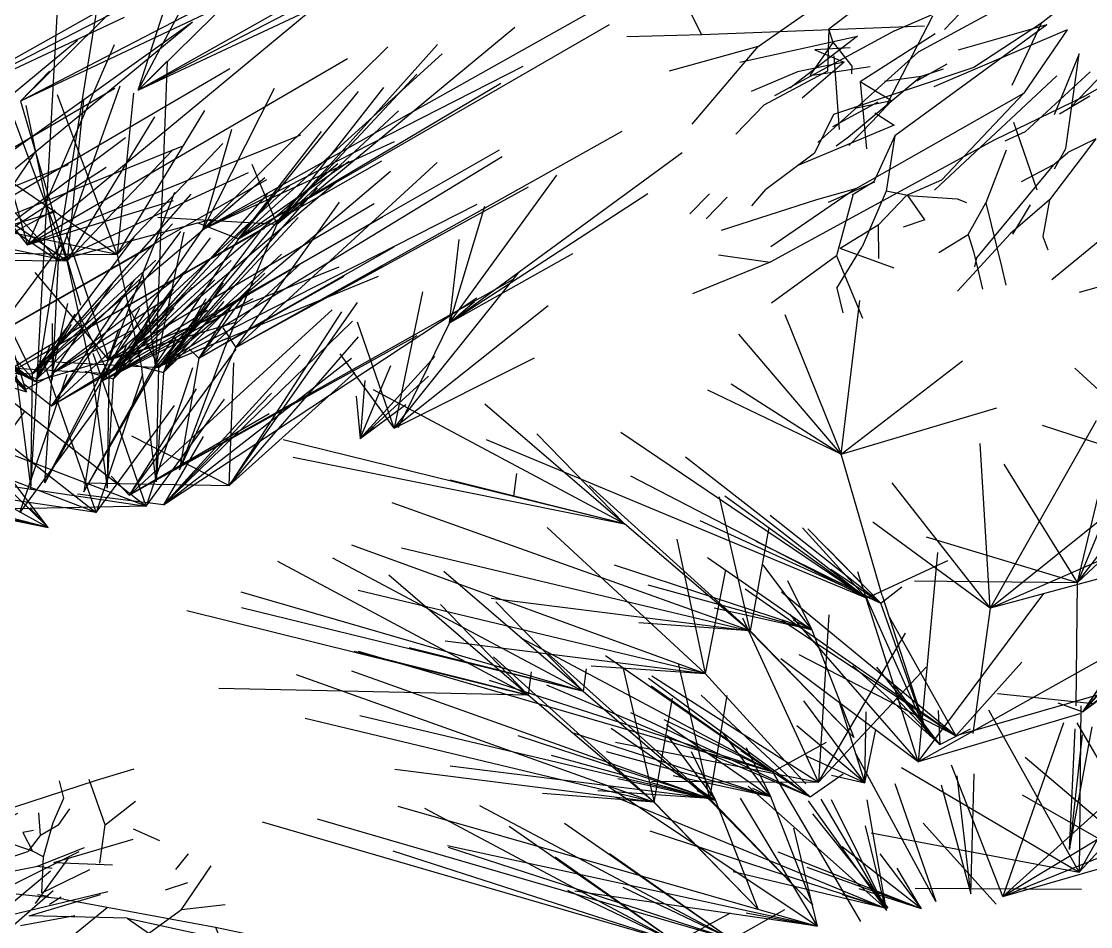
# Model space of a CAD drawing. Header units: millimetres. Extents: x 465413 to 948826, y 2516576 to 3795663.
# Drawn here: x 934732 to 935275, y 2760481 to 2760941 of the extents above; entities that cross this region are included whole.
import ezdxf

# ---------------------------------------------------------------- set-up
doc = ezdxf.new("R2010")
doc.units = ezdxf.units.MM
doc.layers.add('A_Plants', color=114, linetype='Continuous')
doc.layers.add('PLO_LIN', color=6, linetype='Continuous')

# ---------------------------------------------------------------- blocks, each defined once
blk = doc.blocks.new('krik1')
at = {"layer": 'A_Plants'}
for p, q in [((895416.45, 2750159.02), (895403.86, 2750208.54)), ((895428.99, 2750207.07), (895416.45, 2750159.02)), ((895416.45, 2750159.02), (895444.86, 2750202.54)), ((895490.14, 2750145.43), (895566.52, 2750199.71)), ((895530.71, 2750190.47), (895490.14, 2750145.43)), ((895416.45, 2750159.02), (895372.8, 2750184.48)), ((895449.39, 2750186.68), (895416.45, 2750159.02)), ((895416.45, 2750159.02), (895457.33, 2750185.55)), ((895490.14, 2750145.43), (895598.13, 2750187.12)), ((895595.63, 2750181.02), (895490.14, 2750145.43)), ((895303.54, 2750138.17), (895336.48, 2750177.44)), ((895414.21, 2750110.9), (895531.72, 2750178.61)), ((895515.04, 2750178.44), (895490.14, 2750145.43)), ((895487.51, 2750175.53), (895414.21, 2750110.9)), ((895416.45, 2750159.02), (895363.57, 2750167.7)), ((895490.14, 2750145.43), (895545.26, 2750166.97)), ((895523.32, 2750166.3), (895525.28, 2750159.02)), ((895344.55, 2750107.26), (895323, 2750164.06)), ((895414.21, 2750110.9), (895467.37, 2750164.62)), ((895349.46, 2750160.14), (895303.54, 2750138.17)), ((895313.49, 2750161.54), (895344.55, 2750107.26)), ((895331.68, 2750159.3), (895374.2, 2750102.51)), ((895414.21, 2750110.9), (895486.11, 2750160.7)), ((895453.49, 2750105.14), (895565.12, 2750161.94)), ((895499.93, 2750159.42), (895453.49, 2750105.14)), ((895374.2, 2750102.51), (895370.57, 2750156.78)), ((895408.9, 2750111.18), (895416.45, 2750159.02)), ((895344.55, 2750107.26), (895299.5, 2750152.31)), ((895344.55, 2750107.26), (895363.57, 2750148.95)), ((895456.18, 2750150.35), (895414.21, 2750110.9)), ((895453.49, 2750105.14), (895457.97, 2750150.19)), ((895580.23, 2750149.91), (895470, 2750093.11)), ((895401.06, 2750147.55), (895374.2, 2750102.51)), ((895564, 2750146.83), (895453.49, 2750105.14)), ((895453.77, 2750105.14), (895490.14, 2750145.43)), ((895470, 2750093.11), (895515.6, 2750147.39)), ((895586.94, 2750146.55), (895510.56, 2750092.27)), ((895605.13, 2750147.67), (895528.75, 2750093.39)), ((895374.2, 2750102.51), (895305.94, 2750144.19)), ((895465.41, 2750143.35), (895409.73, 2750108.66)), ((895409.73, 2750108.66), (895442.19, 2750141.96)), ((895344.55, 2750107.26), (895298.66, 2750140.28)), ((895443.14, 2750138.16), (895453.49, 2750105.14)), ((895473.63, 2750138.16), (895470, 2750093.11)), ((895510.56, 2750092.27), (895618.3, 2750139.11)), ((895528.75, 2750093.39), (895569.32, 2750138.44)), ((895374.2, 2750102.51), (895408.9, 2750135.52)), ((895430.44, 2750136.08), (895409.73, 2750108.66)), ((895409.73, 2750108.66), (895430.44, 2750136.08)), ((895432.12, 2750136.64), (895414.21, 2750110.9)), ((895470, 2750093.11), (895579.95, 2750134.8)), ((895510.56, 2750092.27), (895551.13, 2750137.32)), ((895636.74, 2750135.36), (895528.75, 2750093.39)), ((895409.73, 2750108.66), (895447.78, 2750134.12)), ((895433.35, 2750102.9), (895495.18, 2750132.28)), ((895510.56, 2750092.27), (895618.84, 2750133.96)), ((895392.11, 2750128.53), (895344.55, 2750107.26)), ((895424.84, 2750128.81), (895409.73, 2750108.66)), ((895464.4, 2750130.88), (895433.35, 2750102.9)), ((895433.35, 2750102.9), (895446.5, 2750126.13)), ((895485.1, 2750124.45), (895433.35, 2750102.9)), ((895536.86, 2750126.68), (895453.49, 2750105.14)), ((895459.09, 2750126.13), (895470, 2750093.11)), ((895535.46, 2750125.29), (895510.56, 2750092.27)), ((895528.75, 2750093.39), (895553.65, 2750126.68)), ((895374.2, 2750102.51), (895301.18, 2750123.77)), ((895389.03, 2750122.93), (895404.14, 2750055.23)), ((895409.73, 2750108.66), (895424.56, 2750121.81)), ((895414.21, 2750110.9), (895385.95, 2750119.85)), ((895453.38, 2750119.01), (895390.71, 2750062.22)), ((895404.14, 2750055.23), (895415.89, 2750119.85)), ((895439.22, 2750119.97), (895433.35, 2750102.9)), ((895397.7, 2750114.54), (895344.55, 2750107.26)), ((895390.71, 2750062.22), (895441.63, 2750116.5)), ((895433.35, 2750102.9), (895464.4, 2750114.1)), ((895582.47, 2750114.93), (895452.09, 2750058.14)), ((895553.65, 2750114.65), (895470, 2750093.11)), ((895510.56, 2750092.27), (895565.68, 2750113.82)), ((895528.75, 2750093.39), (895583.86, 2750114.93)), ((895408.9, 2750111.18), (895400.22, 2750064.46)), ((895414.21, 2750110.9), (895400.22, 2750064.46)), ((895409.73, 2750108.66), (895402.18, 2750113.14)), ((895528.75, 2750112.42), (895452.09, 2750058.14)), ((895453.49, 2750105.14), (895489.58, 2750112.42)), ((895603.73, 2750109.9), (895492.1, 2750053.1)), ((895321.33, 2750109.78), (895374.2, 2750102.51)), ((895350.14, 2750066.98), (895344.55, 2750107.26)), ((895442.75, 2750107.26), (895390.71, 2750062.22)), ((895400.22, 2750064.46), (895409.73, 2750108.66)), ((895439.95, 2750108.94), (895404.14, 2750055.23)), ((895427.19, 2750107.1), (895437.54, 2750052.82)), ((895433.35, 2750102.9), (895438.94, 2750106.82)), ((895437.54, 2750052.82), (895455.45, 2750109.62)), ((895585.54, 2750108.78), (895473.91, 2750051.99)), ((895492.1, 2750053.1), (895538.54, 2750107.38)), ((895528.75, 2750093.39), (895629.63, 2750108.53)), ((895404.14, 2750055.23), (895356.02, 2750105.03)), ((895407.5, 2750103.91), (895390.71, 2750062.22)), ((895424.11, 2750065.97), (895453.77, 2750105.14)), ((895424.11, 2750065.97), (895453.49, 2750105.14)), ((895433.35, 2750102.9), (895424.11, 2750065.97)), ((895501.89, 2750103.18), (895452.09, 2750058.14)), ((895453.49, 2750105.14), (895453.77, 2750105.14)), ((895473.91, 2750051.99), (895520.64, 2750106.26)), ((895374.2, 2750102.51), (895385.11, 2750062.22)), ((895452.09, 2750058.14), (895540.78, 2750099.83)), ((895506.93, 2750100.39), (895470, 2750093.11)), ((895510.56, 2750092.27), (895508.61, 2750099.55)), ((895526.79, 2750100.95), (895528.75, 2750093.39)), ((895437.54, 2750052.82), (895402.85, 2750097.87)), ((895440.9, 2750048.35), (895522.31, 2750095.91)), ((895478.39, 2750097.03), (895473.91, 2750051.99)), ((895496.57, 2750098.15), (895492.1, 2750053.1)), ((895295.31, 2750094.11), (895348.18, 2750064.74)), ((895348.18, 2750064.74), (895316.85, 2750092.72)), ((895390.71, 2750062.22), (895438.55, 2750095.23)), ((895404.14, 2750055.23), (895444.71, 2750094.67)), ((895487.62, 2750094.51), (895437.54, 2750052.82)), ((895488.74, 2750093.95), (895440.9, 2750048.35)), ((895470, 2750093.11), (895441.74, 2750052.82)), ((895473.91, 2750051.99), (895584.7, 2750093.67)), ((895510.56, 2750092.27), (895474.19, 2750051.99)), ((895492.1, 2750053.1), (895602.61, 2750095.07)), ((895492.38, 2750053.38), (895528.75, 2750093.39)), ((895421.48, 2750089.36), (895396.31, 2750059.98)), ((895452.09, 2750058.14), (895488.18, 2750091.15)), ((895312.37, 2750086.28), (895348.18, 2750064.74)), ((895348.18, 2750064.74), (895327.76, 2750087.96)), ((895396.31, 2750059.98), (895413.65, 2750087.96)), ((895437.54, 2750052.82), (895397.53, 2750085.84)), ((895472.23, 2750086.12), (895440.9, 2750048.35)), ((895492.1, 2750053.1), (895481.75, 2750086.4)), ((895333.36, 2750081.8), (895348.18, 2750064.74)), ((895390.71, 2750062.22), (895366.09, 2750083.48)), ((895410.85, 2750083.2), (895396.31, 2750059.98)), ((895440.9, 2750048.35), (895496.02, 2750083.32)), ((895463.84, 2750085), (895473.91, 2750051.99)), ((895404.14, 2750055.23), (895340.35, 2750080.96)), ((895396.31, 2750059.98), (895408.9, 2750081.52)), ((895422.43, 2750050.59), (895438.94, 2750079.96)), ((895427.47, 2750078.56), (895422.43, 2750050.59)), ((895452.09, 2750058.14), (895485.38, 2750079.68)), ((895453.77, 2750050.03), (895515.6, 2750079.12)), ((895471.95, 2750051.15), (895533.79, 2750080.52)), ((895503.01, 2750079.12), (895471.95, 2750051.15)), ((895348.18, 2750064.74), (895335.03, 2750075.93)), ((895408.62, 2750077.05), (895396.31, 2750059.98)), ((895440.9, 2750048.35), (895463.84, 2750076.05)), ((895484.82, 2750078), (895453.77, 2750050.03)), ((895375.32, 2750074.25), (895344.55, 2750066.98)), ((895395.47, 2750071.17), (895396.31, 2750059.98)), ((895422.43, 2750050.59), (895419.08, 2750073.81)), ((895422.43, 2750050.59), (895442.3, 2750072.13)), ((895502.17, 2750074.37), (895437.54, 2750052.82)), ((895453.77, 2750050.03), (895466.92, 2750073.25)), ((895453.77, 2750050.03), (895505.53, 2750071.57)), ((895485.1, 2750074.37), (895471.95, 2750051.15)), ((895471.95, 2750051.15), (895523.71, 2750072.69)), ((895473.91, 2750051.99), (895557.29, 2750073.53)), ((895492.1, 2750053.1), (895575.47, 2750074.65)), ((895343.15, 2750069.49), (895390.71, 2750062.22)), ((895356.02, 2750068.65), (895348.18, 2750064.74)), ((895356.15, 2750012.45), (895378.82, 2750069.24)), ((895422.43, 2750050.59), (895416.56, 2750067.65)), ((895477.83, 2750068.21), (895471.95, 2750051.15)), ((895382.17, 2750007.69), (895300.2, 2750064.49)), ((895348.6, 2750066.72), (895356.15, 2750012.45)), ((895349.3, 2750064.18), (895404.14, 2750055.23)), ((895433.35, 2750065.41), (895452.09, 2750058.14)), ((895440.9, 2750048.35), (895461.6, 2750066.25)), ((895453.77, 2750050.03), (895459.64, 2750067.09)), ((895327.85, 2750007.11), (895350.51, 2750061.39)), ((895355.03, 2750061.97), (895382.17, 2750007.69)), ((895396.31, 2750059.98), (895385.67, 2750063.9)), ((895422.43, 2750050.59), (895440.34, 2750061.78)), ((895576.03, 2750062.62), (895443.98, 2750005.82)), ((895453.77, 2750050.03), (895484.82, 2750060.94)), ((895471.95, 2750051.15), (895503.01, 2750062.34)), ((895602.89, 2750061.78), (895472.51, 2750004.98)), ((895621.07, 2750063.18), (895490.7, 2750006.38)), ((895490.7, 2750006.38), (895567.36, 2750060.66)), ((895492.1, 2750053.1), (895528.19, 2750060.66)), ((895356.15, 2750012.45), (895322.86, 2750057.49)), ((895358.39, 2750020.28), (895345.8, 2750059.45)), ((895349.44, 2750057.21), (895358.39, 2750020.28)), ((895358.39, 2750020.28), (895351.4, 2750059.45)), ((895404.25, 2750008.85), (895424.11, 2750060.33)), ((895429.58, 2750005.52), (895452.09, 2750058.14)), ((895492.1, 2750060.1), (895437.54, 2750052.82)), ((895443.98, 2750005.82), (895506.37, 2750060.1)), ((895472.51, 2750004.98), (895549.17, 2750059.26)), ((895473.91, 2750051.99), (895510, 2750059.26)), ((895409.87, 2750054.13), (895356.15, 2750012.45)), ((895504.41, 2750056.41), (895421.04, 2750008.85)), ((895421.04, 2750008.85), (895460.76, 2750054.45)), ((895433.07, 2750054.5), (895422.43, 2750050.59)), ((895440.9, 2750048.35), (895429.15, 2750054.5)), ((895459.36, 2750053.66), (895453.77, 2750050.03)), ((895471.95, 2750051.15), (895477.55, 2750055.06)), ((895327.85, 2750007.11), (895368.98, 2750052.16)), ((895382.17, 2750007.69), (895393.36, 2750052.73)), ((895463.84, 2750050.87), (895443.98, 2750005.82)), ((895474.19, 2750051.99), (895444.54, 2750012.82)), ((895473.91, 2750051.99), (895444.54, 2750012.82)), ((895444.54, 2750012.82), (895453.77, 2750050.03)), ((895462.72, 2750013.94), (895492.38, 2750053.38)), ((895462.72, 2750013.94), (895492.1, 2750053.1)), ((895471.95, 2750051.15), (895462.72, 2750013.94)), ((895522.31, 2750050.03), (895472.51, 2750004.98)), ((895540.5, 2750051.43), (895490.7, 2750006.38)), ((895287.61, 2750049.38), (895382.17, 2750007.69)), ((895392.52, 2750009.88), (895386.37, 2750049.05)), ((895392.52, 2750009.88), (895391.97, 2750049.05)), ((895397.56, 2750046.81), (895392.52, 2750009.88)), ((895412.64, 2750049.14), (895404.25, 2750008.85)), ((895437.54, 2750047.18), (895420.76, 2750008.01)), ((895441.74, 2750047.18), (895420.76, 2750008.01)), ((895434.19, 2750046.62), (895421.04, 2750008.85)), ((895440.9, 2750048.35), (895440.9, 2750048.35)), ((895440.9, 2750048.35), (895440.9, 2750048.35)), ((895443.98, 2750005.82), (895561.48, 2750047.51)), ((895472.51, 2750004.98), (895561.2, 2750046.95)), ((895490.7, 2750006.38), (895579.39, 2750048.07)), ((895356.15, 2750012.45), (895316.99, 2750045.46)), ((895420.76, 2750008.01), (895422.43, 2750044.94)), ((895421.04, 2750008.85), (895494.62, 2750043.82)), ((895371.49, 2750040.13), (895327.85, 2750007.11)), ((895440.9, 2750042.7), (895420.2, 2750008.85)), ((895424.11, 2750036.55), (895421.04, 2750008.85)), ((895447.61, 2750038.84), (895443.98, 2750005.82)), ((895508.89, 2750038.28), (895472.51, 2750004.98)), ((895526.79, 2750039.4), (895490.7, 2750006.38)), ((895422.46, 2750033.99), (895356.15, 2750012.45)), ((895384.59, 2750005.52), (895405.11, 2750035.06)), ((895382.17, 2750007.69), (895300.2, 2750029.23)), ((895453.77, 2750031.79), (895409.29, 2750007.17)), ((895409.29, 2750007.17), (895432.51, 2750030.67)), ((895420.48, 2750026.76), (895409.29, 2750007.17)), ((895409.29, 2750007.17), (895444.82, 2750025.36)), ((895421.04, 2750008.85), (895469.16, 2750027.04)), ((895443.98, 2750005.82), (895521.75, 2750027.36)), ((895472.51, 2750004.98), (895505.81, 2750026.53)), ((895490.7, 2750006.38), (895523.99, 2750027.92)), ((895409.29, 2750007.17), (895415.44, 2750021.44)), ((895382.17, 2750007.69), (895335.73, 2750014.96)), ((895428.87, 2750016.4), (895409.29, 2750007.17)), ((895421.04, 2750008.85), (895434.47, 2750015.01)), ((895410.43, 2750014.08), (895356.15, 2750006.8)), ((895466.64, 2750013.1), (895443.98, 2750005.82)), ((895454.05, 2750012.54), (895471.2, 2750005.52)), ((895471.95, 2750013.66), (895490.7, 2750006.38)), ((895410.96, 2750010.25), (895409.29, 2750007.17)), ((895421.04, 2750008.85), (895420.2, 2750008.85)), ((895420.2, 2750008.85), (895421.04, 2750008.85))]:
    blk.add_line(p, q, dxfattribs=at)
blk = doc.blocks.new('krik2')
at = {"layer": 'A_Plants'}
for p, q in [((895801.32, 2750067.1), (895731.7, 2750095.39)), ((895765.51, 2750095.39), (895835.14, 2750067.1)), ((895765.75, 2750094.1), (895801.32, 2750067.1)), ((895818.35, 2750067.68), (895782.89, 2750094.81)), ((895801.32, 2750067.1), (895785.47, 2750089.52)), ((895802.61, 2750090.23), (895821.05, 2750027.65)), ((895744.26, 2750087.88), (895801.32, 2750067.1)), ((895761.28, 2750088.58), (895818.35, 2750067.68)), ((895835.14, 2750067.1), (895778.07, 2750087.88)), ((895801.32, 2750067.1), (895793.57, 2750083.53)), ((895821.05, 2750027.65), (895810.6, 2750084.24)), ((895785.12, 2750078.49), (895818.35, 2750067.68)), ((895801.32, 2750067.1), (895768.09, 2750077.78)), ((895835.14, 2750067.1), (895801.91, 2750077.78)), ((895819.99, 2750047.02), (895775.26, 2750075.32)), ((895846.88, 2750046.55), (895792.28, 2750075.9)), ((895837.02, 2750047.61), (895792.28, 2750075.9)), ((895809.07, 2750075.32), (895853.81, 2750047.02)), ((895803.91, 2750074.02), (895819.99, 2750047.02)), ((895852.4, 2750072.5), (895822.81, 2750026)), ((895796.63, 2750070.74), (895803.91, 2750027.06)), ((895801.32, 2750067.1), (895796.63, 2750070.74)), ((895818.35, 2750067.68), (895813.65, 2750071.44)), ((895794.63, 2750045.96), (895735.69, 2750069.8)), ((895783.94, 2750045.38), (895746.25, 2750069.21)), ((895823.4, 2750069.45), (895819.99, 2750047.02)), ((895732.75, 2750067.8), (895789.7, 2750043.97)), ((895757.64, 2750068.15), (895783.94, 2750045.38)), ((895794.63, 2750045.96), (895764.81, 2750068.74)), ((895819.99, 2750047.02), (895770.79, 2750067.8)), ((895837.02, 2750047.61), (895787.82, 2750068.51)), ((895815.88, 2750044.2), (895803.79, 2750068.04)), ((895853.81, 2750047.02), (895804.61, 2750067.8)), ((895807.31, 2750043.97), (895812.95, 2750067.92)), ((895818.35, 2750067.68), (895813.53, 2750037.39)), ((895814.59, 2750043.97), (895820.23, 2750067.92)), ((895789.7, 2750043.97), (895757.17, 2750066.74)), ((895802.03, 2750066.74), (895807.31, 2750043.97)), ((895809.31, 2750066.74), (895814.59, 2750043.97)), ((895817.64, 2750066.98), (895815.88, 2750044.2)), ((895761.17, 2750064.28), (895783.94, 2750045.38)), ((895781.83, 2750064.87), (895794.63, 2750045.96)), ((895854.98, 2750065.57), (895822.81, 2750026)), ((895794.63, 2750045.96), (895745.79, 2750063.46)), ((895783.94, 2750045.38), (895766.1, 2750062.99)), ((895769.85, 2750062.87), (895789.7, 2750043.97)), ((895807.31, 2750043.97), (895792.16, 2750062.99)), ((895814.59, 2750043.97), (895799.44, 2750062.99)), ((895815.88, 2750044.2), (895829.03, 2750063.1)), ((895819.99, 2750047.02), (895829.74, 2750063.46)), ((895789.7, 2750043.97), (895749.31, 2750061.46)), ((895827.04, 2750061.58), (895807.31, 2750043.97)), ((895834.32, 2750061.58), (895814.59, 2750043.97)), ((895794.63, 2750045.96), (895788.64, 2750059.82)), ((895804.02, 2750060.52), (895829.74, 2750045.96)), ((895829.74, 2750045.96), (895817.29, 2750059.93)), ((895783.94, 2750045.38), (895764.45, 2750059.35)), ((895837.02, 2750047.61), (895796.04, 2750058.29)), ((895831.73, 2750058.06), (895815.88, 2750044.2)), ((895789.7, 2750043.97), (895775.84, 2750057.82)), ((895778.9, 2750057.7), (895819.99, 2750047.02)), ((895790.17, 2750057.94), (895807.31, 2750043.97)), ((895797.45, 2750057.94), (895814.59, 2750043.97)), ((895829.74, 2750045.96), (895807.31, 2750056.65)), ((895812.71, 2750057.7), (895853.81, 2750047.02)), ((895765.63, 2750055), (895794.63, 2750045.96)), ((895786.41, 2750054.42), (895783.94, 2750045.38)), ((895732.87, 2750052.3), (895792.05, 2750028.47)), ((895819.52, 2750023.54), (895750.72, 2750051.95)), ((895836.66, 2750024.24), (895767.74, 2750052.54)), ((895772.44, 2750053.01), (895789.7, 2750043.97)), ((895774.08, 2750052.89), (895810.48, 2750029.05)), ((895853.34, 2750023.54), (895784.53, 2750051.95)), ((895821.63, 2750028.47), (895784.77, 2750052.3)), ((895787.11, 2750053.24), (895815.88, 2750044.2)), ((895807.31, 2750043.97), (895833.73, 2750053.01)), ((895814.59, 2750043.97), (895841.01, 2750053.01)), ((895822.81, 2750026), (895827.86, 2750053.01)), ((895750.48, 2750050.89), (895803.91, 2750027.06)), ((895792.05, 2750028.47), (895759.87, 2750051.25)), ((895803.44, 2750027.06), (895766.68, 2750050.89)), ((895810.72, 2750027.06), (895773.85, 2750050.89)), ((895781.36, 2750050.66), (895819.52, 2750023.54)), ((895795.69, 2750051.25), (895821.63, 2750028.47)), ((895810.48, 2750029.05), (895797.92, 2750051.83)), ((895819.99, 2750047.02), (895798.27, 2750050.66)), ((895837.02, 2750047.61), (895815.29, 2750051.25)), ((895815.41, 2750051.48), (895829.74, 2750045.96)), ((895821.4, 2750027.29), (895852.87, 2750051.13)), ((895777.49, 2750049.84), (895803.44, 2750027.06)), ((895803.91, 2750027.06), (895779.37, 2750049.84)), ((895784.77, 2750049.84), (895810.72, 2750027.06)), ((895794.63, 2750045.96), (895789.82, 2750049.02)), ((895845, 2750050.07), (895821.4, 2750027.29)), ((895874.82, 2750049.13), (895822.81, 2750026)), ((895761.05, 2750028.12), (895724.65, 2750048.19)), ((895761.05, 2750028.12), (895742.97, 2750047.25)), ((895792.05, 2750028.47), (895774.55, 2750047.37)), ((895800.85, 2750048.55), (895783.94, 2750045.38)), ((895793.22, 2750047.25), (895815.88, 2750044.2)), ((895798.86, 2750047.37), (895821.63, 2750028.47)), ((895814.24, 2750047.96), (895810.48, 2750029.05)), ((895747.31, 2750046.08), (895792.05, 2750028.47)), ((895810.48, 2750029.05), (895769.62, 2750046.55)), ((895780.77, 2750045.96), (895803.44, 2750027.06)), ((895787.94, 2750045.96), (895810.72, 2750027.06)), ((895795.22, 2750047.02), (895789.7, 2750043.97)), ((895809.78, 2750029.05), (895794.63, 2750045.96)), ((895803.91, 2750027.06), (895797.33, 2750045.96)), ((895819.52, 2750023.54), (895797.8, 2750046.08)), ((895821.63, 2750028.47), (895804.61, 2750046.08)), ((895830.21, 2750047.14), (895807.31, 2750043.97)), ((895837.49, 2750047.14), (895814.59, 2750043.97)), ((895814.94, 2750046.67), (895836.66, 2750024.24)), ((895821.4, 2750027.29), (895843.71, 2750046.2)), ((895754.94, 2750044.55), (895803.91, 2750027.06)), ((895768.68, 2750044.44), (895819.52, 2750023.54)), ((895783.94, 2750045.38), (895793.69, 2750028.59)), ((895836.66, 2750024.24), (895785.71, 2750045.02)), ((895803.44, 2750027.06), (895786.41, 2750044.67)), ((895810.72, 2750027.06), (895793.69, 2750044.67)), ((895853.34, 2750023.54), (895802.5, 2750044.44)), ((895815.88, 2750044.2), (895818.93, 2750027.29)), ((895821.4, 2750027.29), (895833.26, 2750044.79)), ((895730.29, 2750042.91), (895761.05, 2750028.12)), ((895753.89, 2750044.08), (895761.05, 2750028.12)), ((895789.7, 2750043.97), (895804.26, 2750027.06)), ((895807.31, 2750043.97), (895805.9, 2750027.18)), ((895810.48, 2750029.05), (895819.4, 2750042.91)), ((895813.06, 2750027.18), (895814.59, 2750043.97)), ((895821.63, 2750028.47), (895801.91, 2750042.44)), ((895841.36, 2750041.15), (895821.4, 2750027.29)), ((895761.05, 2750028.12), (895758.11, 2750039.86)), ((895767.62, 2750039.97), (895797.56, 2750027.65)), ((895803.44, 2750027.06), (895783.83, 2750041.03)), ((895810.72, 2750027.06), (895791.11, 2750041.03)), ((895818.82, 2750028.12), (895797.68, 2750040.44)), ((895804.02, 2750040.91), (895803.91, 2750027.06)), ((895821.05, 2750027.65), (895804.61, 2750039.97)), ((895805.31, 2750040.09), (895819.52, 2750023.54)), ((895808.6, 2750039.86), (895818.82, 2750028.12)), ((895775.84, 2750038.1), (895810.48, 2750029.05)), ((895797.56, 2750027.65), (895781.13, 2750039.39)), ((895812.01, 2750026.12), (895783.24, 2750038.45)), ((895786.53, 2750038.57), (895802.85, 2750026.24)), ((895793.81, 2750038.57), (895810.13, 2750026.24)), ((895831.61, 2750038.1), (895822.81, 2750026.35)), ((895792.05, 2750028.47), (895769.62, 2750037.51)), ((895797.56, 2750027.65), (895775.26, 2750036.69)), ((895788.41, 2750037.39), (895797.56, 2750027.65)), ((895802.85, 2750026.24), (895792.63, 2750037.98)), ((895797.21, 2750037.86), (895812.01, 2750026.12)), ((895810.13, 2750026.24), (895799.91, 2750037.98)), ((895800.27, 2750037.16), (895818.82, 2750028.12)), ((895818.82, 2750028.12), (895815.29, 2750037.86)), ((895824.69, 2750037.51), (895821.63, 2750028.47)), ((895761.05, 2750028.12), (895742.15, 2750035.75)), ((895803.91, 2750027.06), (895770.32, 2750036.1)), ((895788.76, 2750035.16), (895812.01, 2750026.12)), ((895802.85, 2750026.24), (895792.87, 2750035.28)), ((895795.45, 2750035.98), (895802.85, 2750026.24)), ((895810.13, 2750026.24), (895800.15, 2750035.28)), ((895802.73, 2750035.98), (895810.13, 2750026.24)), ((895806.61, 2750036.1), (895803.44, 2750027.06)), ((895812.01, 2750026.12), (895805.08, 2750035.86)), ((895810.72, 2750027.06), (895813.89, 2750036.1)), ((895812.48, 2750034.93), (895836.66, 2750024.24)), ((895814.47, 2750036.22), (895821.4, 2750027.29)), ((895817.88, 2750035.28), (895818.82, 2750028.12)), ((895822.81, 2750026.35), (895829.62, 2750036.1)), ((895822.81, 2750026.35), (895830.44, 2750035.4)), ((895770.91, 2750014.03), (895750.25, 2750033.99)), ((895791.69, 2750034.81), (895797.56, 2750027.65)), ((895819.52, 2750023.54), (895795.45, 2750034.34)), ((895802.85, 2750026.24), (895796.98, 2750033.4)), ((895810.13, 2750026.24), (895804.26, 2750033.4)), ((895815.18, 2750034.81), (895821.05, 2750027.65)), ((895822.81, 2750026.35), (895828.44, 2750033.52)), ((895810.01, 2750009.33), (895751.19, 2750033.16)), ((895764.34, 2750033.05), (895770.91, 2750014.03)), ((895795.57, 2750008.86), (895773.85, 2750032.69)), ((895777.6, 2750032.11), (895810.01, 2750009.33)), ((895797.56, 2750027.65), (895786.65, 2750032.22)), ((895810.48, 2750029.05), (895791.58, 2750032.11)), ((895806.72, 2750032.81), (895818.82, 2750028.12)), ((895812.01, 2750026.12), (895808.48, 2750033.28)), ((895821.05, 2750027.65), (895818.58, 2750032.22)), ((895805.31, 2750007.33), (895756.7, 2750031.17)), ((895761.05, 2750028.12), (895757.06, 2750030.7)), ((895776.31, 2750031.64), (895795.57, 2750008.86)), ((895793.57, 2750031.52), (895792.05, 2750028.47)), ((895812.01, 2750026.12), (895798.74, 2750030.82)), ((895800.5, 2750030.93), (895802.85, 2750026.24)), ((895821.4, 2750027.29), (895802.73, 2750030.35)), ((895807.66, 2750030.93), (895810.13, 2750026.24)), ((895831.38, 2750031.29), (895807.78, 2750007.45)), ((895838.66, 2750031.29), (895815.06, 2750007.45)), ((895838.78, 2750031.52), (895821.63, 2750028.47)), ((895770.91, 2750014.03), (895774.2, 2750029.88)), ((895774.9, 2750030.11), (895805.31, 2750007.33)), ((895803.91, 2750027.06), (895792.63, 2750030.11)), ((895798.74, 2750029.17), (895797.56, 2750027.65)), ((895820.58, 2750030.23), (895803.44, 2750027.06)), ((895807.78, 2750007.45), (895812.59, 2750030.23)), ((895809.78, 2750029.05), (895821.87, 2750012.62)), ((895810.48, 2750029.05), (895809.78, 2750029.05)), ((895821.87, 2750012.62), (895810.48, 2750029.05)), ((895810.72, 2750027.06), (895827.86, 2750030.23)), ((895815.06, 2750007.45), (895819.87, 2750030.23)), ((895818.82, 2750028.12), (895815.53, 2750029.76)), ((895821.05, 2750027.65), (895825.04, 2750029.17)), ((895822.22, 2750006.16), (895881.75, 2750029.99)), ((895853.34, 2750028.94), (895822.22, 2750006.16)), ((895746.61, 2750028.7), (895770.91, 2750014.03)), ((895761.05, 2750028.12), (895770.32, 2750014.03)), ((895795.57, 2750008.86), (895774.32, 2750027.76)), ((895802.38, 2750012.03), (895792.05, 2750028.47)), ((895810.01, 2750009.33), (895792.05, 2750028.23)), ((895793.69, 2750028.59), (895802.38, 2750012.03)), ((895797.56, 2750027.65), (895802.38, 2750012.03)), ((895806.84, 2750027.88), (895802.85, 2750026.24)), ((895814.12, 2750027.88), (895810.13, 2750026.24)), ((895810.48, 2750027.76), (895812.01, 2750026.12)), ((895825.98, 2750008.86), (895816.7, 2750027.76)), ((895818.58, 2750028), (895822.81, 2750026.35)), ((895821.87, 2750012.62), (895818.82, 2750028.12)), ((895823.16, 2750027.29), (895819.52, 2750023.54)), ((895823.98, 2750012.03), (895821.05, 2750027.65)), ((895823.98, 2750012.03), (895821.63, 2750028.47)), ((895823.98, 2750028.59), (895823.98, 2750012.03)), ((895765.98, 2750026.82), (895810.01, 2750009.33)), ((895805.31, 2750007.33), (895783.01, 2750026.24)), ((895795.57, 2750008.86), (895792.63, 2750026.35)), ((895798.62, 2750026.35), (895807.78, 2750007.45)), ((895802.85, 2750026.24), (895805.9, 2750010.74)), ((895805.9, 2750010.74), (895803.44, 2750027.06)), ((895816.47, 2750010.62), (895803.91, 2750027.06)), ((895816.47, 2750010.62), (895804.26, 2750027.06)), ((895805.9, 2750010.74), (895805.9, 2750027.18)), ((895805.9, 2750026.35), (895815.06, 2750007.45)), ((895813.06, 2750010.74), (895810.13, 2750026.24)), ((895810.72, 2750027.06), (895813.06, 2750010.74)), ((895812.01, 2750026.12), (895816.47, 2750010.62)), ((895813.06, 2750027.18), (895813.06, 2750010.74)), ((895770.91, 2750014.03), (895777.25, 2750025.65)), ((895805.31, 2750007.33), (895775.73, 2750024.83)), ((895807.78, 2750007.45), (895840.42, 2750024.95)), ((895815.06, 2750007.45), (895847.7, 2750024.95)), ((895822.22, 2750006.16), (895837.13, 2750025.06)), ((895763.75, 2750023.54), (895775.96, 2750013.2)), ((895775.96, 2750013.2), (895770.21, 2750023.07)), ((895775.49, 2750022.71), (895795.57, 2750008.86)), ((895798.5, 2750023.3), (895810.01, 2750009.33)), ((895812.83, 2750022.71), (895825.98, 2750008.86)), ((895869.89, 2750023.77), (895822.22, 2750006.16)), ((895823.51, 2750023.18), (895836.66, 2750009.33)), ((895770.91, 2750014.03), (895749.54, 2750021.54)), ((895774.2, 2750021.42), (895775.96, 2750013.2)), ((895787.82, 2750021.31), (895805.31, 2750007.33)), ((895807.78, 2750007.45), (895794.63, 2750021.31)), ((895815.06, 2750007.45), (895801.91, 2750021.31)), ((895775.96, 2750013.2), (895765.04, 2750020.84)), ((895822.22, 2750006.16), (895830.32, 2750020.13)), ((895775.73, 2750019.31), (895775.96, 2750013.2)), ((895788.52, 2750018.37), (895810.01, 2750009.33)), ((895775.96, 2750013.2), (895768.8, 2750017.2)), ((895808.6, 2750017.78), (895795.57, 2750008.86)), ((895840.07, 2750016.49), (895807.78, 2750007.45)), ((895815.06, 2750007.45), (895847.35, 2750016.49)), ((895798.39, 2750016.37), (895805.31, 2750007.33)), ((895848.76, 2750015.2), (895822.22, 2750006.16)), ((895775.96, 2750013.2), (895773.85, 2750014.61)), ((895816.35, 2750011.91), (895795.57, 2750008.86)), ((895810.01, 2750009.33), (895812.24, 2750012.38)), ((895805.31, 2750007.33), (895817.41, 2750010.39)), ((895807.78, 2750007.45), (895836.55, 2750010.5)), ((895824.45, 2750009.33), (895822.22, 2750006.16))]:
    blk.add_line(p, q, dxfattribs=at)
blk = doc.blocks.new('krik3')
at = {"layer": 'A_Plants'}
for p, q in [((896181.04, 2750187.42), (896258.6, 2750140.56)), ((896307.8, 2750143.66), (896271.56, 2750173.28)), ((896325.84, 2750174.58), (896366.16, 2750151.23)), ((896333.23, 2750146.2), (896257.9, 2750168.04)), ((896402.84, 2750147.02), (896357.48, 2750170.82)), ((896430.43, 2750156.66), (896436, 2750172.15)), ((896430.43, 2750156.66), (896468.31, 2750160.36)), ((896268.14, 2750155.03), (896322.55, 2750133.84)), ((896317.74, 2750146.54), (896430.43, 2750156.66)), ((896313.1, 2750151.12), (896341.81, 2750109.64)), ((896333.23, 2750146.2), (896397.74, 2750121.25)), ((896364.75, 2750144.32), (896366.16, 2750151.23)), ((896366.16, 2750151.23), (896369.56, 2750130.21)), ((896441.13, 2750112.23), (896402.84, 2750147.02)), ((896402.84, 2750147.02), (896449.25, 2750140.38)), ((896312.93, 2750142.08), (896353.74, 2750122.73)), ((896413.06, 2750140.32), (896352.14, 2750145.96)), ((896352.14, 2750145.96), (896389.52, 2750124.11)), ((896356.58, 2750140.53), (896374.43, 2750141.72)), ((896364.75, 2750144.32), (896356.92, 2750131.17)), ((896374.43, 2750141.72), (896360.55, 2750133.68)), ((896378.43, 2750129.07), (896364.75, 2750144.32)), ((896246.16, 2750135.52), (896317, 2750115.47)), ((896246.16, 2750135.52), (896271.99, 2750106.44)), ((896255.98, 2750139.42), (896339.78, 2750093.2)), ((896255.98, 2750139.42), (896302.3, 2750132.36)), ((896258.6, 2750140.56), (896295.5, 2750122.54)), ((896277.33, 2750111.13), (896258.6, 2750140.56)), ((896365.35, 2750137.56), (896367.37, 2750099.99)), ((896379.03, 2750094.88), (896322.55, 2750133.84)), ((896356.92, 2750131.17), (896357.63, 2750127.26)), ((896360.55, 2750133.68), (896384.03, 2750118.24)), ((896360.55, 2750133.68), (896384.67, 2750131.73)), ((896369.56, 2750130.21), (896403.68, 2750117.18)), ((896384.67, 2750131.73), (896409.24, 2750124.81)), ((896308.88, 2750126.07), (896325.33, 2750119.45)), ((896378.43, 2750129.07), (896347.67, 2750129.73)), ((896241.69, 2750122.69), (896258.13, 2750093.5)), ((896254.39, 2750075.87), (896241.69, 2750122.69)), ((896295.5, 2750122.54), (896369.3, 2750107.99)), ((896311.13, 2750123.73), (896322.75, 2750121.41)), ((896322.75, 2750121.41), (896363.17, 2750095.63)), ((896322.75, 2750121.41), (896341.43, 2750121.21)), ((896339.25, 2750111.15), (896353.74, 2750122.73)), ((896353.74, 2750122.73), (896354.93, 2750088.53)), ((896242.3, 2750100.76), (896206.73, 2750115.52)), ((896224.1, 2750116.69), (896249.99, 2750095.68)), ((896403.68, 2750117.18), (896419.81, 2750104.32)), ((896237.25, 2750112.95), (896273.86, 2750086.8)), ((896254.37, 2750113.07), (896323.3, 2750063.4)), ((896339.25, 2750111.15), (896358.08, 2750109.6)), ((896339.25, 2750111.15), (896350.18, 2750101.99)), ((896346.09, 2750111.31), (896370.53, 2750101.87)), ((896363.05, 2750069.06), (896271.99, 2750106.44)), ((896319.21, 2750067.87), (896271.99, 2750106.44)), ((896348.36, 2750106.09), (896339.33, 2750098.74)), ((896369.3, 2750107.99), (896381.3, 2750089.67)), ((896255.37, 2750093.72), (896239.03, 2750100.75)), ((896242.3, 2750100.76), (896289.95, 2750084.58)), ((896339.33, 2750098.74), (896390.52, 2750084.62)), ((896363.56, 2750091.34), (896350.18, 2750101.99)), ((896271.59, 2750056.71), (896278.9, 2750092.22)), ((896339.78, 2750093.2), (896353.31, 2750071.48)), ((896339.78, 2750093.2), (896347.78, 2750065.91)), ((896363.17, 2750095.63), (896370.02, 2750091.93)), ((896273.86, 2750086.8), (896284.76, 2750083.41)), ((896381.3, 2750089.67), (896408.13, 2750074.56)), ((896289.95, 2750084.58), (896410.78, 2750037.61)), ((896238.67, 2750078.69), (896253.64, 2750073.7)), ((896238.67, 2750078.69), (896266.01, 2750050.96)), ((896261.49, 2750066.37), (896254.39, 2750075.87)), ((896284.59, 2750078.79), (896298.27, 2750053.69)), ((896436.81, 2750076.01), (896448.03, 2750067.12)), ((896261.74, 2750068.42), (896253.64, 2750073.7)), ((896353.01, 2750071.2), (896377.73, 2750063.93)), ((896353.31, 2750071.48), (896365.14, 2750066.12)), ((896416.23, 2750067.29), (896408.13, 2750074.56)), ((896440.17, 2750063.6), (896428.18, 2750073.2)), ((896261.74, 2750068.42), (896306.54, 2750026.57)), ((896261.74, 2750068.42), (896279.16, 2750061.94)), ((896319.21, 2750067.87), (896337.8, 2750062.38)), ((896337.11, 2750062.41), (896347.78, 2750065.91)), ((896347.78, 2750065.91), (896363.46, 2750039.42)), ((896363.05, 2750069.06), (896383.38, 2750066.01)), ((896363.05, 2750069.06), (896409.34, 2750045.31)), ((896364.84, 2750065.84), (896376.84, 2750036.65)), ((896383.38, 2750066.01), (896433.38, 2750056.77)), ((896337.11, 2750062.41), (896312.52, 2750057.48)), ((896330.15, 2750048.97), (896337.11, 2750062.41)), ((896337.8, 2750062.38), (896353.91, 2750049.41)), ((896312.52, 2750057.48), (896307.96, 2750055.07)), ((896266.01, 2750050.96), (896287.84, 2750036.52)), ((896266.01, 2750050.96), (896271.78, 2750032.98)), ((896276.01, 2750049.73), (896286.8, 2750036.06)), ((896298.27, 2750053.69), (896294.57, 2750020.56)), ((896309.25, 2750038.87), (896298.27, 2750053.69)), ((896330.15, 2750048.97), (896341.55, 2750046.68)), ((896353.91, 2750049.41), (896374.62, 2750040.06)), ((896353.91, 2750049.41), (896355.96, 2750032.51)), ((896436.35, 2750044.66), (896410.78, 2750037.61)), ((896309.25, 2750038.87), (896307.57, 2750029.91)), ((896325.07, 2750031.61), (896309.25, 2750038.87)), ((896348.68, 2750026.58), (896374.62, 2750040.06)), ((896378.8, 2750020.3), (896363.46, 2750039.42)), ((896410.78, 2750037.61), (896451.96, 2750026.7)), ((896234.31, 2750032.96), (896269.94, 2750010.55)), ((896271.78, 2750032.98), (896270.12, 2750026.01)), ((896287.84, 2750036.52), (896318.26, 2750010.94)), ((896376.84, 2750036.65), (896367.75, 2750003.49)), ((896376.84, 2750036.65), (896412.65, 2750016.98)), ((896307.57, 2750029.91), (896306.42, 2750019.18)), ((896306.54, 2750026.57), (896308.07, 2750022.17)), ((896294.57, 2750020.56), (896293.44, 2750010.93)), ((896306.42, 2750019.18), (896305.47, 2750010.3)), ((896378.8, 2750020.3), (896377.36, 2750007.41)), ((896223.26, 2750007.27), (896257.01, 2750002.51))]:
    blk.add_line(p, q, dxfattribs=at)
blk = doc.blocks.new('krik5')
at = {"layer": 'A_Plants'}
for p, q in [((897153.49, 2750389.64), (897148.28, 2750408.49)), ((897153.49, 2750389.64), (897142.45, 2750393.38)), ((897163.52, 2750372.9), (897164.73, 2750395.24)), ((897145.17, 2750364.8), (897136.49, 2750385.43)), ((897172.35, 2750313.62), (897153.49, 2750389.64)), ((897163.52, 2750372.9), (897184.71, 2750389.32)), ((897127.28, 2750356.79), (897121.07, 2750380.65)), ((897160.78, 2750345.04), (897149.62, 2750384.71)), ((897173.97, 2750365.38), (897177.02, 2750376.95)), ((897184.01, 2750371.21), (897191.62, 2750378.16)), ((897125.68, 2750362.24), (897127.79, 2750371.44)), ((897150.39, 2750352.24), (897163.52, 2750372.9)), ((897130.89, 2750326.79), (897122.47, 2750365.98)), ((897133.48, 2750360.51), (897135.32, 2750367.21)), ((897160.78, 2750345.04), (897145.17, 2750364.8)), ((897205.87, 2750350.83), (897199.14, 2750363.84)), ((897132.42, 2750343.59), (897133.48, 2750360.51)), ((897127.28, 2750356.79), (897132.42, 2750343.59)), ((897150.6, 2750345.62), (897147.95, 2750357.38)), ((897208.79, 2750336.79), (897219.81, 2750353.02)), ((897231.81, 2750333.86), (897236.34, 2750353.23)), ((897150.37, 2750345.51), (897150.16, 2750352.24)), ((897191.33, 2750309.67), (897200.7, 2750350.57)), ((897137.22, 2750317.58), (897132.42, 2750343.59)), ((897153.7, 2750317.03), (897150.37, 2750345.51)), ((897160.78, 2750345.04), (897164.96, 2750295.49)), ((897166.12, 2750286.25), (897175.01, 2750336.16)), ((897191.33, 2750309.67), (897188.32, 2750339.35)), ((897189.6, 2750333.03), (897208.79, 2750336.79)), ((897208.79, 2750336.79), (897232.33, 2750330.06)), ((897130.89, 2750326.79), (897125.81, 2750332.72)), ((897145.92, 2750330.92), (897146.19, 2750323.21)), ((897153.7, 2750317.03), (897166.87, 2750335.3)), ((897164.96, 2750295.49), (897173.59, 2750332.28)), ((897211.85, 2750257.83), (897231.81, 2750333.86)), ((897132.8, 2750321.98), (897130.89, 2750326.79)), ((897132.17, 2750319.93), (897131.3, 2750328.84)), ((897176.26, 2750302.72), (897186.56, 2750327.76)), ((897189.88, 2750301.33), (897197.89, 2750325.75)), ((897137.22, 2750317.58), (897132.8, 2750321.98)), ((897147.45, 2750304.09), (897146.19, 2750323.21)), ((897195.87, 2750322.63), (897176.79, 2750277.74)), ((897149.41, 2750286.48), (897137.22, 2750317.58)), ((897150.85, 2750264.64), (897153.7, 2750317.03)), ((897160.41, 2750290.89), (897163.83, 2750318.63)), ((897193.14, 2750317.24), (897171.16, 2750298.99)), ((897210.45, 2750313.32), (897217.98, 2750319.4)), ((897211.55, 2750310.48), (897223.64, 2750316.72)), ((897223.64, 2750316.72), (897232.58, 2750315.08)), ((897170.38, 2750306.16), (897173.66, 2750312.41)), ((897172.35, 2750313.62), (897176.42, 2750289.58)), ((897194.45, 2750304.64), (897211.55, 2750310.48)), ((897205.53, 2750303.83), (897210.45, 2750313.32)), ((897155.72, 2750270.65), (897147.45, 2750304.09)), ((897160.9, 2750287.51), (897177.06, 2750308.46)), ((897187.08, 2750307.78), (897164.17, 2750276.72)), ((897175.59, 2750300.45), (897174.44, 2750305.89)), ((897176.26, 2750302.72), (897194.45, 2750304.64)), ((897189.88, 2750301.33), (897188.46, 2750308.73)), ((897194.45, 2750304.64), (897197.64, 2750299.28)), ((897205.53, 2750303.83), (897197.76, 2750296.78)), ((897205.53, 2750303.83), (897217, 2750303.57)), ((897121.4, 2750299.24), (897129.65, 2750275.03)), ((897127.75, 2750302.95), (897128.44, 2750275.26)), ((897148.43, 2750298.43), (897131.91, 2750284.44)), ((897185.14, 2750266.12), (897189.88, 2750301.33)), ((897207.38, 2750294.91), (897197.64, 2750299.28)), ((897197.64, 2750299.28), (897202.79, 2750286.83)), ((897208.14, 2750300.33), (897207.38, 2750294.91)), ((897126.46, 2750275.51), (897122.53, 2750293.58)), ((897195.28, 2750288.02), (897197.76, 2750296.78)), ((897217.27, 2750292.71), (897198.15, 2750250.64)), ((897124.62, 2750262.94), (897120.59, 2750290.35)), ((897188.66, 2750273.35), (897196.32, 2750289.2)), ((897215.89, 2750283.83), (897219.71, 2750291.16)), ((897125.67, 2750284.31), (897134.15, 2750248.59)), ((897127.42, 2750256.72), (897134.04, 2750284.95)), ((897129.65, 2750275.03), (897131.91, 2750284.44)), ((897132.49, 2750283.02), (897135.74, 2750254)), ((897156.52, 2750250.89), (897166.12, 2750286.25)), ((897176.46, 2750247.9), (897202.2, 2750285.75)), ((897202.79, 2750286.83), (897204.81, 2750284.42)), ((897215.89, 2750283.83), (897206.41, 2750279.62)), ((897222.1, 2750282.44), (897215.89, 2750283.83)), ((897222.1, 2750282.44), (897229.61, 2750281.14)), ((897124.62, 2750262.94), (897103.21, 2750280.71)), ((897146.89, 2750252.54), (897164.17, 2750276.72)), ((897176.79, 2750277.74), (897166.11, 2750252.38)), ((897176.89, 2750279.37), (897195.75, 2750275.09)), ((897195.46, 2750259.47), (897210.6, 2750277.71)), ((897224.63, 2750278.82), (897227.61, 2750279.33)), ((897229.61, 2750281.14), (897235.82, 2750279.97)), ((897113.94, 2750276.22), (897124.55, 2750258.17)), ((897169.86, 2750270.78), (897152.17, 2750255.07)), ((897165.84, 2750254.99), (897159.53, 2750265.83)), ((897175.41, 2750249.22), (897185.14, 2750266.12)), ((897176.46, 2750247.9), (897177.9, 2750270.13)), ((897220.2, 2750254.36), (897235.57, 2750267.49)), ((897130, 2750263.07), (897125.48, 2750232.95)), ((897135.52, 2750254.54), (897133.37, 2750263.58)), ((897166.19, 2750252.93), (897168.67, 2750262.01)), ((897200.07, 2750243.89), (897225.63, 2750262.86)), ((897207.41, 2750263.65), (897230.52, 2750259.31)), ((897216.1, 2750257.67), (897232.35, 2750262.65)), ((897123.64, 2750257.85), (897124.55, 2750258.17)), ((897134.32, 2750255.75), (897124.55, 2750258.17)), ((897130.27, 2750237.68), (897127.42, 2750256.72)), ((897155.57, 2750259.8), (897172.61, 2750244.15)), ((897165.84, 2750254.99), (897166.19, 2750252.93)), ((897175.41, 2750249.22), (897194.35, 2750256.34)), ((897207.26, 2750255.72), (897232.25, 2750249.74)), ((897211.74, 2750252.3), (897220.46, 2750256.63)), ((897230.52, 2750259.31), (897237.27, 2750258.14)), ((897117.2, 2750249.75), (897127.24, 2750222.8)), ((897137.27, 2750200.63), (897142.15, 2750251.47)), ((897143.52, 2750251.45), (897152.96, 2750220.28)), ((897166.03, 2750251.84), (897165.8, 2750246.09)), ((897166.03, 2750251.84), (897166.19, 2750252.93)), ((897198.15, 2750250.64), (897179.92, 2750239.93)), ((897200.07, 2750243.89), (897203.3, 2750251.98)), ((897201.95, 2750234.2), (897236.68, 2750251.3)), ((897220.2, 2750254.36), (897211.86, 2750244.7)), ((897119.63, 2750243.96), (897130.58, 2750222.21)), ((897194.68, 2750233.22), (897211.86, 2750244.7)), ((897196.98, 2750240.24), (897200.07, 2750243.89)), ((897211.86, 2750244.7), (897223.73, 2750246.27)), ((897223.73, 2750246.27), (897228.65, 2750245.01)), ((897227.06, 2750228.43), (897239.89, 2750244.32)), ((897137.73, 2750217.77), (897139.55, 2750239.35)), ((897195.11, 2750228.32), (897207.65, 2750239.55)), ((897195.47, 2750240.8), (897201.51, 2750243.54)), ((897124.61, 2750234.72), (897101.4, 2750226.57)), ((897132.38, 2750221.1), (897111.09, 2750236.16)), ((897126.81, 2750235.4), (897148.28, 2750194.73)), ((897141.45, 2750201.12), (897168.07, 2750236.02)), ((897144.3, 2750236.35), (897142.86, 2750209.45)), ((897147.18, 2750186.49), (897149.18, 2750237.7)), ((897202.88, 2750235.38), (897215.2, 2750214.7)), ((897245.57, 2750221.12), (897246.4, 2750237.39)), ((897219.62, 2750232.22), (897200.24, 2750209.37)), ((897227.06, 2750228.43), (897215.99, 2750202.75)), ((897245.57, 2750221.12), (897257.73, 2750232.02)), ((897188.45, 2750225.02), (897172.98, 2750194.08)), ((897215.99, 2750202.75), (897241.53, 2750225.73)), ((897216.22, 2750219.46), (897223.9, 2750225.43)), ((897189.95, 2750218.38), (897165.43, 2750180.72)), ((897196.24, 2750180.77), (897245.57, 2750221.12)), ((897197.09, 2750209.85), (897216.15, 2750219.79)), ((897216.15, 2750219.79), (897220.73, 2750221.35)), ((897237.16, 2750206.36), (897220.8, 2750221.03)), ((897197.09, 2750209.85), (897211.78, 2750194.67)), ((897237.16, 2750206.36), (897252.77, 2750208.75)), ((897251.91, 2750179.57), (897237.16, 2750206.36)), ((897138.17, 2750154.43), (897127.82, 2750203.2)), ((897153.46, 2750188.84), (897166.43, 2750203.97)), ((897163.24, 2750198.26), (897182.04, 2750201.15)), ((897165.4, 2750184.34), (897185.42, 2750203.27)), ((897166.43, 2750203.97), (897179.42, 2750198.15)), ((897180.79, 2750203.88), (897172.77, 2750195.63)), ((897174.94, 2750204.29), (897194.42, 2750184.37)), ((897240.93, 2750201.75), (897207.53, 2750186.8)), ((897118.19, 2750198.88), (897097.69, 2750189.18)), ((897193.17, 2750176.03), (897179.42, 2750198.15)), ((897136.71, 2750192.33), (897119.98, 2750146.76)), ((897142.87, 2750192.57), (897132.79, 2750166.44)), ((897175.28, 2750190.39), (897139.71, 2750183.82)), ((897142.87, 2750192.57), (897150.46, 2750142.43)), ((897148.9, 2750194.66), (897177.27, 2750163.55)), ((897148.9, 2750194.66), (897152.83, 2750165.63)), ((897181.33, 2750193.45), (897173.29, 2750166.65)), ((897201.33, 2750183.41), (897175.28, 2750190.39)), ((897211.76, 2750187.61), (897211.78, 2750194.67)), ((897211.78, 2750194.67), (897227.35, 2750183.49)), ((897175.05, 2750178.89), (897165.4, 2750184.34)), ((897194.42, 2750184.37), (897219.59, 2750157.98)), ((897207.53, 2750186.8), (897234.27, 2750181.33)), ((897209.33, 2750182.33), (897215.09, 2750186.91)), ((897211.76, 2750187.61), (897210.04, 2750173.2)), ((897217.21, 2750175.27), (897211.76, 2750187.61)), ((897215.09, 2750186.91), (897224.18, 2750185.16)), ((897224.18, 2750185.16), (897232.2, 2750187.87)), ((897224.18, 2750185.16), (897232.85, 2750174.51)), ((897232.2, 2750187.87), (897240.68, 2750185.8)), ((897135.23, 2750183.89), (897128.35, 2750164.44)), ((897163.5, 2750167.54), (897139.71, 2750183.61)), ((897142.03, 2750180.97), (897140.84, 2750166.55)), ((897159.79, 2750179.53), (897167.01, 2750163.15)), ((897179.01, 2750179.59), (897175.05, 2750178.89)), ((897179.85, 2750179.58), (897179.01, 2750179.59)), ((897179.47, 2750179.59), (897198.62, 2750169.23)), ((897179.85, 2750179.58), (897181.15, 2750180.43)), ((897186.43, 2750177.75), (897179.85, 2750179.58)), ((897201.33, 2750183.41), (897237.14, 2750180.09)), ((897212.39, 2750181.09), (897228.57, 2750153.4)), ((897217.21, 2750175.27), (897220.22, 2750178.81)), ((897227.35, 2750183.49), (897239.35, 2750177.24)), ((897144.2, 2750178.55), (897147.63, 2750157.45)), ((897168.59, 2750162.04), (897153.07, 2750177.13)), ((897194.95, 2750175.47), (897209.54, 2750164.31)), ((897239.35, 2750177.24), (897245.44, 2750167.72)), ((897142.64, 2750158.82), (897140.01, 2750172.21)), ((897145.26, 2750145.54), (897140.15, 2750171.44)), ((897232.71, 2750150.63), (897198.62, 2750169.23)), ((897210.04, 2750173.2), (897210.52, 2750169.5)), ((897132.79, 2750166.44), (897149.16, 2750141.8)), ((897167.51, 2750133.51), (897167.01, 2750163.15)), ((897176.49, 2750161.94), (897192.09, 2750163.89)), ((897177.27, 2750163.55), (897190.5, 2750152.95)), ((897185.28, 2750138.26), (897177.27, 2750163.55)), ((897218.66, 2750158.97), (897209.54, 2750164.31)), ((897209.54, 2750164.31), (897225.23, 2750139.78)), ((897147.63, 2750157.45), (897137.1, 2750126.44)), ((897166.99, 2750161.74), (897148.8, 2750148.42)), ((897176.49, 2750161.94), (897206.86, 2750132.64)), ((897194.65, 2750158.97), (897200.45, 2750155.64)), ((897195.53, 2750157.12), (897199.48, 2750157.06)), ((897199.48, 2750157.06), (897205.61, 2750160.45)), ((897199.48, 2750157.06), (897227.47, 2750148.32)), ((897218.66, 2750158.97), (897224.91, 2750161.05)), ((897218.66, 2750158.97), (897222.81, 2750152.07)), ((897137.57, 2750116.56), (897138.17, 2750154.43)), ((897157.74, 2750152.53), (897161.04, 2750149.45)), ((897173.52, 2750156.22), (897197.98, 2750150.13)), ((897173.52, 2750156.22), (897183.83, 2750132.64)), ((897190.5, 2750152.95), (897215.57, 2750152.82)), ((897207.77, 2750151.63), (897216.36, 2750147.06)), ((897215.57, 2750152.82), (897233.78, 2750145.95)), ((897227.87, 2750144.19), (897222.81, 2750152.07)), ((897145.64, 2750150.96), (897132.63, 2750127.59)), ((897161.64, 2750148.68), (897161.04, 2750149.45)), ((897171.25, 2750123.48), (897161.34, 2750149.01)), ((897161.64, 2750148.68), (897163, 2750148.12)), ((897208.84, 2750146.95), (897219.48, 2750146.8)), ((897219.48, 2750146.8), (897237.12, 2750142.76)), ((897227.47, 2750148.32), (897229.95, 2750146.01)), ((897127.85, 2750117.02), (897131.82, 2750145.84)), ((897131.89, 2750145.29), (897131.75, 2750135.63)), ((897145.26, 2750145.54), (897141.3, 2750128.01)), ((897150.46, 2750142.43), (897145.15, 2750115.48)), ((897149.16, 2750141.8), (897159.03, 2750091.41)), ((897149.16, 2750141.8), (897161.9, 2750129.03)), ((897155.73, 2750122.17), (897150.46, 2750142.43)), ((897172.88, 2750142.77), (897180.13, 2750117.27)), ((897180.03, 2750099.26), (897172.88, 2750142.77)), ((897233.78, 2750145.95), (897243.53, 2750136.26)), ((897252.82, 2750143.19), (897257.06, 2750136.62)), ((897143.69, 2750136.23), (897159.5, 2750108.98)), ((897177.65, 2750135.76), (897203.37, 2750100.24)), ((897246.64, 2750130.69), (897243.53, 2750136.26)), ((897254.71, 2750131.66), (897250.17, 2750138.78)), ((897167.51, 2750133.51), (897177.32, 2750117.86)), ((897172.05, 2750132.36), (897185.7, 2750113.72)), ((897216.01, 2750113.42), (897183.83, 2750132.64)), ((897201.75, 2750103.84), (897183.83, 2750132.64)), ((897206.86, 2750132.64), (897225.79, 2750122.72)), ((897206.86, 2750132.64), (897211.22, 2750107.4)), ((897174.49, 2750121.37), (897161.9, 2750129.03)), ((897172.22, 2750122.48), (897160, 2750101.27)), ((897179.21, 2750116.96), (897173.41, 2750120.73)), ((897174.49, 2750121.37), (897191.11, 2750114.63)), ((897186.88, 2750083.75), (897187, 2750120)), ((897216.01, 2750113.42), (897235.98, 2750123.13)), ((897225.71, 2750122.4), (897234.26, 2750120)), ((897225.79, 2750122.72), (897230, 2750119.74)), ((897229.92, 2750119.41), (897235.71, 2750093.06)), ((897235.98, 2750123.13), (897252.93, 2750123.65)), ((897128.13, 2750115.28), (897109.29, 2750110.22)), ((897120.53, 2750065.56), (897127.85, 2750117.02)), ((897137.57, 2750116.56), (897141.12, 2750065.5)), ((897185.7, 2750113.72), (897189.48, 2750112.48)), ((897191.11, 2750114.63), (897246.76, 2750100.51)), ((897140.95, 2750108.48), (897156.68, 2750064.09)), ((897141.56, 2750069.83), (897140.95, 2750108.48)), ((897146.48, 2750112.64), (897149.9, 2750084.91)), ((897159.5, 2750108.98), (897165.19, 2750091.65)), ((897216.01, 2750113.42), (897245.79, 2750107.8)), ((897254.67, 2750112.34), (897246.76, 2750100.51)), ((897189.72, 2750107.92), (897195.8, 2750085.91)), ((897201.75, 2750103.84), (897208.18, 2750102.02)), ((897207.95, 2750101.91), (897211.22, 2750107.4)), ((897211.22, 2750107.4), (897218.04, 2750084.41)), ((897138.25, 2750099.83), (897121.84, 2750071.95)), ((897174.71, 2750099.01), (897179.92, 2750096.98)), ((897174.71, 2750099.01), (897185.42, 2750077.04)), ((897182.96, 2750091.29), (897180.03, 2750099.26)), ((897207.95, 2750101.91), (897200.22, 2750092.36)), ((897206.54, 2750087.39), (897207.95, 2750101.91)), ((897208.18, 2750102.02), (897214.28, 2750092.38)), ((897246.76, 2750100.51), (897260.93, 2750097.71)), ((897182.91, 2750093.36), (897179.92, 2750096.98)), ((897182.91, 2750093.36), (897200.25, 2750060.88)), ((897182.91, 2750093.36), (897189.03, 2750090.34)), ((897200.22, 2750092.36), (897198.89, 2750089.12)), ((897214.28, 2750092.38), (897221.65, 2750087.18)), ((897214.28, 2750092.38), (897216.03, 2750076.19)), ((897235.71, 2750093.06), (897234.86, 2750058.78)), ((897235.71, 2750093.06), (897248.69, 2750080.62)), ((897134.9, 2750088.05), (897129.65, 2750065.44)), ((897138.31, 2750087.89), (897174.24, 2750025.96)), ((897159.03, 2750091.41), (897150.96, 2750067.86)), ((897159.03, 2750091.41), (897168.94, 2750066.31)), ((897165.19, 2750091.65), (897167.37, 2750084.67)), ((897206.54, 2750087.39), (897210.41, 2750087.33)), ((897227.15, 2750077.77), (897221.65, 2750087.18)), ((897200.34, 2750073.47), (897195.8, 2750085.91)), ((897195.8, 2750085.91), (897196.71, 2750052.68)), ((897224.28, 2750068.58), (897218.04, 2750084.41)), ((897185.42, 2750077.04), (897193.49, 2750067.05)), ((897185.42, 2750077.04), (897188.46, 2750060.5)), ((897188.78, 2750077.76), (897193.18, 2750066.41)), ((897200.34, 2750073.47), (897200.37, 2750064.35)), ((897205.98, 2750069.38), (897200.34, 2750073.47)), ((897129.65, 2750065.44), (897115.3, 2750038.93)), ((897129.65, 2750065.44), (897127.41, 2750051.68)), ((897135.89, 2750066.44), (897133.37, 2750065.06)), ((897146, 2750066.62), (897135.89, 2750066.44)), ((897138.42, 2750056.74), (897146, 2750066.62)), ((897141.56, 2750069.83), (897145.64, 2750062.5)), ((897150.96, 2750067.86), (897145.76, 2750043.83)), ((897146, 2750066.62), (897150.96, 2750067.86)), ((897168.79, 2750066.2), (897174.12, 2750056.47)), ((897168.94, 2750066.31), (897170.76, 2750060.2)), ((897193.49, 2750067.05), (897205.08, 2750047.79)), ((897224.28, 2750068.58), (897224.64, 2750055.66)), ((897145.64, 2750062.5), (897145.92, 2750049.47)), ((897176.21, 2750053.29), (897156.68, 2750064.09)), ((897156.68, 2750064.09), (897176.76, 2750032.44)), ((897170.6, 2750059.99), (897163.11, 2750034.37)), ((897188.46, 2750060.5), (897188.36, 2750053.34)), ((897200.25, 2750060.88), (897201.03, 2750056.86)), ((897200.37, 2750064.35), (897200.68, 2750053.6)), ((897141.33, 2750053.12), (897138.42, 2750056.74)), ((897127.41, 2750051.68), (897129.87, 2750043.29)), ((897145.92, 2750049.47), (897139.95, 2750035.34)), ((897145.92, 2750049.47), (897149.11, 2750038.68)), ((897176.21, 2750053.29), (897189.29, 2750038.13)), ((897196.71, 2750052.68), (897196.96, 2750043.02)), ((897200.68, 2750053.6), (897200.93, 2750044.7)), ((897145.76, 2750043.83), (897143.39, 2750025.96)), ((897149.11, 2750038.68), (897149.09, 2750026.31)), ((897147.02, 2750008.65), (897163.11, 2750034.37)), ((897163.11, 2750034.37), (897167.37, 2750012.82)), ((897174.24, 2750025.96), (897185.58, 2750027.76)), ((897143.39, 2750025.96), (897137.85, 2750015.61)), ((897174.24, 2750025.96), (897183.75, 2750010.75))]:
    blk.add_line(p, q, dxfattribs=at)

msp = doc.modelspace()

# ---------------------------------------------------------------- block references
at = {"layer": 'PLO_LIN', "color": 6, "xscale": -1}
for name, p, rotation in [('krik3', (2174096.7, 147166.84), 7.308933793226739), ('krik5', (-1756109.91, 1698234.06), 273.4757134406541)]:
    msp.add_blockref(name, p, dxfattribs=dict(at, rotation=rotation))
at = {"layer": 'PLO_LIN', "color": 6}
for name, p, xscale, yscale, zscale, rotation in [('krik2', (5294548.55, -6440886.53), -3.520521242415242, 3.520521242415242, 3.520521242415241, 7.308933793226735), ('krik1', (2843076.91, -1267612.16), -1.541120648144751, 1.541120648144751, 1.541120648144751, 7.308933793226739)]:
    msp.add_blockref(name, p, dxfattribs=dict(at, xscale=xscale, yscale=yscale, zscale=zscale, rotation=rotation))

doc.saveas('drawing.dxf')
